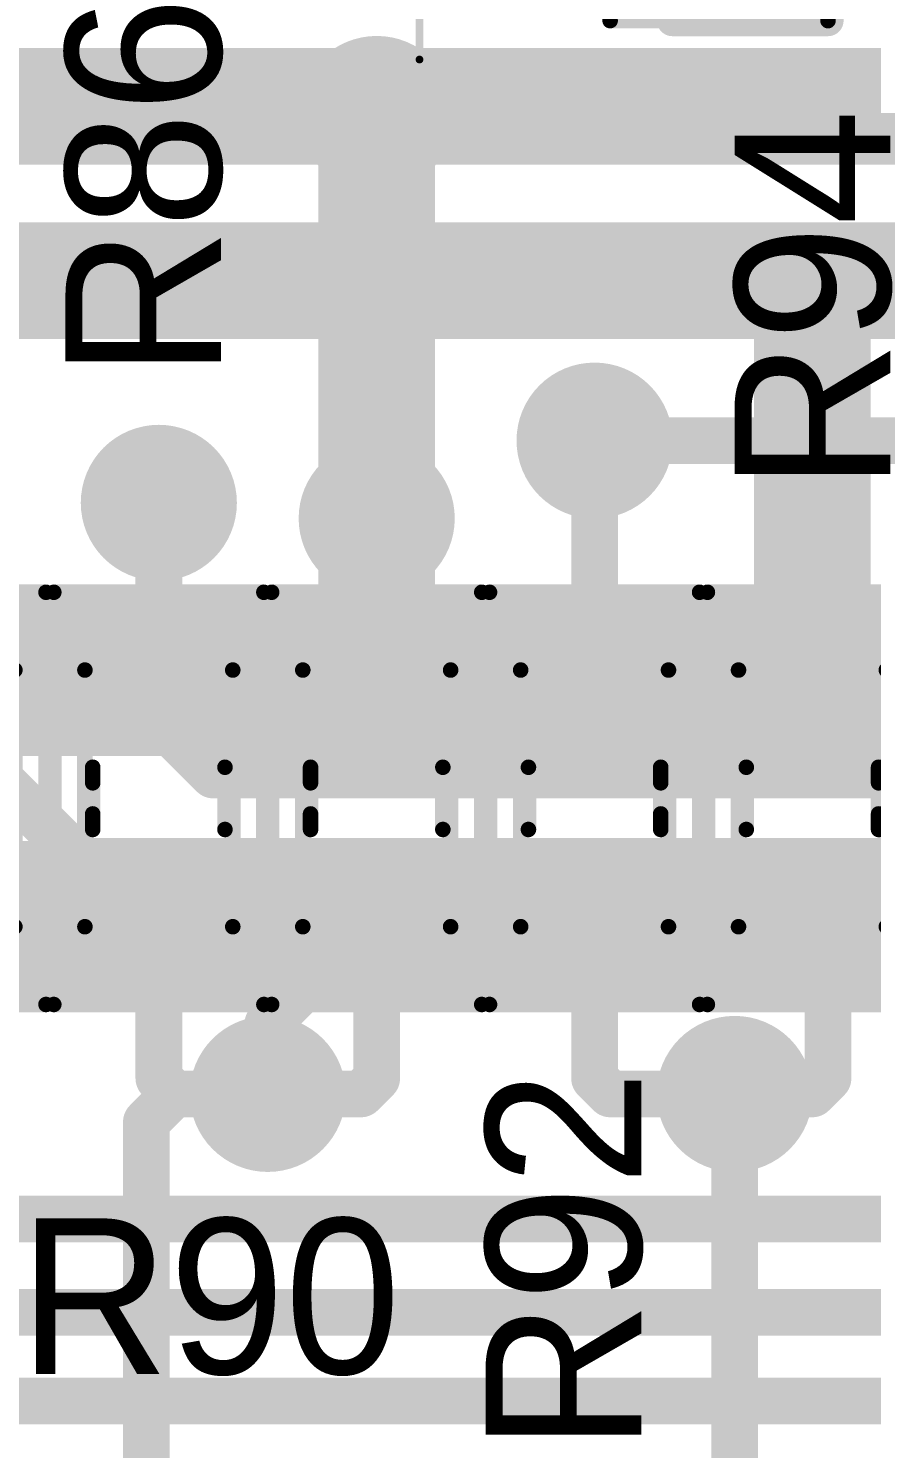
# Model space of a CAD drawing. Header units: millimetres. Extents: x 29 to 180, y 30 to 200.
# Drawn here: x 115.46 to 120.88, y 41.92 to 51.05 of the extents above; entities that cross this region are included whole.
import ezdxf

# ---------------------------------------------------------------- set-up
doc = ezdxf.new("R2010")
doc.units = ezdxf.units.MM
for name, color, linetype in [('BottomLayer', 5, 'Continuous'), ('BottomSolder', 6, 'Continuous'), ('Mechanical13', 56, 'Continuous'), ('Mechanical15', 56, 'Continuous'), ('MultiLayer', 9, 'Continuous'), ('TopLayer', 1, 'Continuous'), ('TopOverlay', 2, 'Continuous'), ('TopPaste', 8, 'Continuous'), ('TopSolder', 216, 'Continuous'), ('ViaHoleLayer', 16, 'Continuous')]:
    doc.layers.add(name, color=color, linetype=linetype)

# ---------------------------------------------------------------- blocks, each defined once
blk = doc.blocks.new('SOT23_3_153')
at = {"layer": 'Mechanical13', "const_width": 0.0999998}
for points in [[(-0.7000011399999999, 1.49999954), (0.6999985999999999, 1.49999954)], [(-0.7000011399999999, -1.49999954), (-0.7000011399999999, 1.49999954)], [(0.6999985999999999, -1.49999954), (0.6999985999999999, 1.49999954)], [(-0.7000011399999999, -1.49999954), (0.6999985999999999, -1.49999954)]]:
    blk.add_lwpolyline(points, dxfattribs=at)
at = {"layer": 'Mechanical13', "const_width": 0.0499999}
for points in [[(-0.72499982, 1.49999954, 1), (-0.67500246, 1.49999954, 1)], [(-0.72499982, 1.49999954, 1), (-0.67500246, 1.49999954, 1)], [(0.67499992, 1.49999954, 1), (0.72499728, 1.49999954, 1)], [(0.67499992, 1.49999954, 1), (0.72499728, 1.49999954, 1)], [(-0.72499982, -1.49999954, 1), (-0.67500246, -1.49999954, 1)], [(-0.72499982, -1.49999954, 1), (-0.67500246, -1.49999954, 1)], [(0.67499992, -1.49999954, 1), (0.72499728, -1.49999954, 1)], [(0.67499992, -1.49999954, 1), (0.72499728, -1.49999954, 1)]]:
    blk.add_lwpolyline(points, format="xyb", close=True, dxfattribs=at)
at = {"layer": 'Mechanical15'}
for points, const_width in [([(-1.92499996, 1.75000158), (1.92499996, 1.75000158)], 0.0499999), ([(-1.92499996, -1.74999904), (-1.92499996, 1.75000158)], 0.0499999), ([(1.92499996, -1.74999904), (1.92499996, 1.75000158)], 0.0499999), ([(0, -0.499999), (0, 0.50000154)], 0.0999998), ([(-0.499999, 0), (0.499999, 0)], 0.0999998), ([(-1.92499996, -1.74999904), (1.92499996, -1.74999904)], 0.0499999)]:
    blk.add_lwpolyline(points, dxfattribs=dict(at, const_width=const_width))
for points, const_width in [([(-1.9374993, 1.75000158, 1), (-1.91250062, 1.75000158, 1)], 0.02499868), ([(-1.9374993, 1.75000158, 1), (-1.91250062, 1.75000158, 1)], 0.02499868), ([(1.91250062, 1.75000158, 1), (1.9374993, 1.75000158, 1)], 0.02499868), ([(1.91250062, 1.75000158, 1), (1.9374993, 1.75000158, 1)], 0.02499868), ([(-0.02499868, 0.50000154, 1), (0.02499868, 0.50000154, 1)], 0.0499999), ([(-0.52499768, 0, 1), (-0.47500032, 0, 1)], 0.0499999), ([(0.47500032, 0, 1), (0.52499768, 0, 1)], 0.0499999), ([(-0.02499868, -0.499999, 1), (0.02499868, -0.499999, 1)], 0.0499999), ([(-1.9374993, -1.74999904, 1), (-1.91250062, -1.74999904, 1)], 0.02499868), ([(-1.9374993, -1.74999904, 1), (-1.91250062, -1.74999904, 1)], 0.02499868), ([(1.91250062, -1.74999904, 1), (1.9374993, -1.74999904, 1)], 0.02499868), ([(1.91250062, -1.74999904, 1), (1.9374993, -1.74999904, 1)], 0.02499868)]:
    blk.add_lwpolyline(points, format="xyb", close=True, dxfattribs=dict(at, const_width=const_width))
at = {"layer": 'TopLayer'}
for points in [[(-0.7000011399999999, 0.6500012399999999), (-0.7000011399999999, 1.25000004), (-1.69999914, 0.6500012399999999), (-1.69999914, 1.25000004)], [(1.69999914, -0.2999994), (1.69999914, 0.2999994), (0.7000011399999999, -0.2999994), (0.7000011399999999, 0.2999994)], [(-0.7000011399999999, -1.2499975), (-0.7000011399999999, -0.6499986999999999), (-1.69999914, -1.2499975), (-1.69999914, -0.6499986999999999)]]:
    blk.add_solid(points, dxfattribs=at)
at = {"layer": 'TopOverlay'}
for points, const_width in [([(-1.07499912, 1.80000148, 1), (-1.32500116, 1.80000148, 1)], 0.2499995), ([(-1.3875004, 1.80000148, 1), (-1.26250192, 1.80000148, 1)], 0.12499848), ([(-1.13749836, 1.80000148, 1), (-1.01249988, 1.80000148, 1)], 0.12499848), ([(-0.3499993, 1.49999954, 1), (-0.2499995, 1.49999954, 1)], 0.0999998), ([(0.6499986999999999, 1.49999954, 1), (0.7499985, 1.49999954, 1)], 0.0999998), ([(0.6499986999999999, 1.49999954, 1), (0.7499985, 1.49999954, 1)], 0.0999998), ([(0.6499986999999999, 0.7000011399999999, 1), (0.7499985, 0.7000011399999999, 1)], 0.0999998), ([(0.6499986999999999, -0.6999985999999999, 1), (0.7499985, -0.6999985999999999, 1)], 0.0999998), ([(-0.3499993, -1.49999954, 1), (-0.2499995, -1.49999954, 1)], 0.0999998), ([(0.6499986999999999, -1.49999954, 1), (0.7499985, -1.49999954, 1)], 0.0999998), ([(0.6499986999999999, -1.49999954, 1), (0.7499985, -1.49999954, 1)], 0.0999998)]:
    blk.add_lwpolyline(points, format="xyb", close=True, dxfattribs=dict(at, const_width=const_width))
at = {"layer": 'TopOverlay', "const_width": 0.1999996}
for points in [[(-0.2999994, 1.49999954), (0.6999985999999999, 1.49999954)], [(0.6999985999999999, 0.7000011399999999), (0.6999985999999999, 1.49999954)], [(0.6999985999999999, -1.49999954), (0.6999985999999999, -0.6999985999999999)], [(-0.2999994, -1.49999954), (0.6999985999999999, -1.49999954)]]:
    blk.add_lwpolyline(points, dxfattribs=at)
at = {"layer": 'TopPaste'}
for points in [[(-0.7000011399999999, 0.6500012399999999), (-0.7000011399999999, 1.25000004), (-1.69999914, 0.6500012399999999), (-1.69999914, 1.25000004)], [(1.69999914, -0.2999994), (1.69999914, 0.2999994), (0.7000011399999999, -0.2999994), (0.7000011399999999, 0.2999994)], [(-0.7000011399999999, -1.2499975), (-0.7000011399999999, -0.6499986999999999), (-1.69999914, -1.2499975), (-1.69999914, -0.6499986999999999)]]:
    blk.add_solid(points, dxfattribs=at)
at = {"layer": 'TopSolder'}
for points in [[(-0.59840114, 0.54840124), (-0.59840114, 1.35160004), (-1.80159914, 0.54840124), (-1.80159914, 1.35160004)], [(1.80159914, -0.4015994), (1.80159914, 0.4015994), (0.59840114, -0.4015994), (0.59840114, 0.4015994)], [(-0.59840114, -1.3515975), (-0.59840114, -0.5483987), (-1.80159914, -1.3515975), (-1.80159914, -0.5483987)]]:
    blk.add_solid(points, dxfattribs=at)
blk = doc.blocks.new('SMD_R_0603_612')
at = {"layer": 'Mechanical13', "const_width": 0.0999998}
for points in [[(-0.8249996199999999, 0.47500032), (-0.8249996199999999, -0.47500032)], [(-0.8249996199999999, 0.47500032), (0.8249996199999999, 0.47500032)], [(0.8249996199999999, 0.47500032), (0.8249996199999999, -0.47500032)], [(-0.8249996199999999, -0.47500032), (0.8249996199999999, -0.47500032)]]:
    blk.add_lwpolyline(points, dxfattribs=at)
at = {"layer": 'Mechanical13', "const_width": 0.0499999}
for points in [[(-0.8499983, 0.47500032, 1), (-0.80000094, 0.47500032, 1)], [(-0.8499983, 0.47500032, 1), (-0.80000094, 0.47500032, 1)], [(0.80000094, 0.47500032, 1), (0.8499983, 0.47500032, 1)], [(0.80000094, 0.47500032, 1), (0.8499983, 0.47500032, 1)], [(-0.8499983, -0.47500032, 1), (-0.80000094, -0.47500032, 1)], [(-0.8499983, -0.47500032, 1), (-0.80000094, -0.47500032, 1)], [(0.80000094, -0.47500032, 1), (0.8499983, -0.47500032, 1)], [(0.80000094, -0.47500032, 1), (0.8499983, -0.47500032, 1)]]:
    blk.add_lwpolyline(points, format="xyb", close=True, dxfattribs=at)
at = {"layer": 'Mechanical15', "const_width": 0.0499999}
for points in [[(-1.32500116, 0.67499992), (-1.32500116, -0.67499992)], [(-1.32500116, 0.67499992), (1.32500116, 0.67499992)], [(1.32500116, 0.67499992), (1.32500116, -0.67499992)], [(-1.32500116, -0.67499992), (1.32500116, -0.67499992)]]:
    blk.add_lwpolyline(points, dxfattribs=at)
at = {"layer": 'Mechanical15', "const_width": 0.02499868}
for points in [[(-1.3375005, 0.67499992, 1), (-1.31250182, 0.67499992, 1)], [(-1.3375005, 0.67499992, 1), (-1.31250182, 0.67499992, 1)], [(1.31250182, 0.67499992, 1), (1.3375005, 0.67499992, 1)], [(1.31250182, 0.67499992, 1), (1.3375005, 0.67499992, 1)], [(-1.3375005, -0.67499992, 1), (-1.31250182, -0.67499992, 1)], [(-1.3375005, -0.67499992, 1), (-1.31250182, -0.67499992, 1)], [(1.31250182, -0.67499992, 1), (1.3375005, -0.67499992, 1)], [(1.31250182, -0.67499992, 1), (1.3375005, -0.67499992, 1)]]:
    blk.add_lwpolyline(points, format="xyb", close=True, dxfattribs=at)
at = {"layer": 'TopLayer'}
for points in [[(-0.37500052, -0.52500022), (-0.37500052, 0.52500022), (-1.17499892, -0.52500022), (-1.17499892, 0.52500022)], [(1.17499892, -0.52500022), (1.17499892, 0.52500022), (0.37500052, -0.52500022), (0.37500052, 0.52500022)]]:
    blk.add_solid(points, dxfattribs=at)
at = {"layer": 'TopOverlay', "const_width": 0.0999998}
for points in [[(-1.32500116, 0.67499992), (1.32500116, 0.67499992)], [(-1.32500116, 0.67499992), (-1.32500116, -0.67499992)], [(1.32500116, 0.67499992), (1.32500116, -0.67499992)], [(-0.1999996, 0.42500042), (-0.0999998, 0.42500042)], [(-0.0999998, 0.42500042), (0.0999998, 0.42500042)], [(0.0999998, 0.42500042), (0.1999996, 0.42500042)], [(-0.1999996, -0.42500042), (0.1999996, -0.42500042)], [(-1.32500116, -0.67499992), (1.32500116, -0.67499992)]]:
    blk.add_lwpolyline(points, dxfattribs=at)
at = {"layer": 'TopOverlay', "const_width": 0.0499999}
for points in [[(-1.34999984, 0.67499992, 1), (-1.30000248, 0.67499992, 1)], [(-1.34999984, 0.67499992, 1), (-1.30000248, 0.67499992, 1)], [(1.30000248, 0.67499992, 1), (1.34999984, 0.67499992, 1)], [(1.30000248, 0.67499992, 1), (1.34999984, 0.67499992, 1)], [(-0.22499828, 0.42500042, 1), (-0.17500092, 0.42500042, 1)], [(-0.12499848, 0.42500042, 1), (-0.07500111999999999, 0.42500042, 1)], [(-0.12499848, 0.42500042, 1), (-0.07500111999999999, 0.42500042, 1)], [(0.07500111999999999, 0.42500042, 1), (0.12499848, 0.42500042, 1)], [(0.07500111999999999, 0.42500042, 1), (0.12499848, 0.42500042, 1)], [(0.17500092, 0.42500042, 1), (0.22499828, 0.42500042, 1)], [(-0.22499828, -0.42500042, 1), (-0.17500092, -0.42500042, 1)], [(0.17500092, -0.42500042, 1), (0.22499828, -0.42500042, 1)], [(-1.34999984, -0.67499992, 1), (-1.30000248, -0.67499992, 1)], [(-1.34999984, -0.67499992, 1), (-1.30000248, -0.67499992, 1)], [(1.30000248, -0.67499992, 1), (1.34999984, -0.67499992, 1)], [(1.30000248, -0.67499992, 1), (1.34999984, -0.67499992, 1)]]:
    blk.add_lwpolyline(points, format="xyb", close=True, dxfattribs=at)
at = {"layer": 'TopPaste'}
for points in [[(-0.37500052, -0.52500022), (-0.37500052, 0.52500022), (-1.17499892, -0.52500022), (-1.17499892, 0.52500022)], [(1.17499892, -0.52500022), (1.17499892, 0.52500022), (0.37500052, -0.52500022), (0.37500052, 0.52500022)]]:
    blk.add_solid(points, dxfattribs=at)
at = {"layer": 'TopSolder'}
for points in [[(-0.27340052, -0.6266002199999999), (-0.27340052, 0.6266002199999999), (-1.27659892, -0.6266002199999999), (-1.27659892, 0.6266002199999999)], [(1.27659892, -0.6266002199999999), (1.27659892, 0.6266002199999999), (0.27340052, -0.6266002199999999), (0.27340052, 0.6266002199999999)]]:
    blk.add_solid(points, dxfattribs=at)
blk = doc.blocks.new('SMD_R_0603_613')
at = {"layer": 'Mechanical13', "const_width": 0.0999998}
for points in [[(-0.8249996199999999, -0.47500032), (-0.8249996199999999, 0.47500032)], [(0.8249996199999999, 0.47500032), (-0.8249996199999999, 0.47500032)], [(0.8249996199999999, -0.47500032), (0.8249996199999999, 0.47500032)], [(0.8249996199999999, -0.47500032), (-0.8249996199999999, -0.47500032)]]:
    blk.add_lwpolyline(points, dxfattribs=at)
at = {"layer": 'Mechanical13', "const_width": 0.0499999}
for points in [[(-0.8499983, 0.47500032, 1), (-0.80000094, 0.47500032, 1)], [(-0.8499983, 0.47500032, 1), (-0.80000094, 0.47500032, 1)], [(0.80000094, 0.47500032, 1), (0.8499983, 0.47500032, 1)], [(0.80000094, 0.47500032, 1), (0.8499983, 0.47500032, 1)], [(-0.8499983, -0.47500032, 1), (-0.80000094, -0.47500032, 1)], [(-0.8499983, -0.47500032, 1), (-0.80000094, -0.47500032, 1)], [(0.80000094, -0.47500032, 1), (0.8499983, -0.47500032, 1)], [(0.80000094, -0.47500032, 1), (0.8499983, -0.47500032, 1)]]:
    blk.add_lwpolyline(points, format="xyb", close=True, dxfattribs=at)
at = {"layer": 'Mechanical15', "const_width": 0.0499999}
for points in [[(-1.32500116, -0.67499992), (-1.32500116, 0.67499992)], [(1.32500116, 0.67499992), (-1.32500116, 0.67499992)], [(1.32500116, -0.67499992), (1.32500116, 0.67499992)], [(1.32500116, -0.67499992), (-1.32500116, -0.67499992)]]:
    blk.add_lwpolyline(points, dxfattribs=at)
at = {"layer": 'Mechanical15', "const_width": 0.02499868}
for points in [[(-1.3375005, 0.67499992, 1), (-1.31250182, 0.67499992, 1)], [(-1.3375005, 0.67499992, 1), (-1.31250182, 0.67499992, 1)], [(1.31250182, 0.67499992, 1), (1.3375005, 0.67499992, 1)], [(1.31250182, 0.67499992, 1), (1.3375005, 0.67499992, 1)], [(-1.3375005, -0.67499992, 1), (-1.31250182, -0.67499992, 1)], [(-1.3375005, -0.67499992, 1), (-1.31250182, -0.67499992, 1)], [(1.31250182, -0.67499992, 1), (1.3375005, -0.67499992, 1)], [(1.31250182, -0.67499992, 1), (1.3375005, -0.67499992, 1)]]:
    blk.add_lwpolyline(points, format="xyb", close=True, dxfattribs=at)
at = {"layer": 'TopLayer'}
for points in [[(-0.37500052, -0.52500022), (-0.37500052, 0.52500022), (-1.17499892, -0.52500022), (-1.17499892, 0.52500022)], [(1.17499892, -0.52500022), (1.17499892, 0.52500022), (0.37500052, -0.52500022), (0.37500052, 0.52500022)]]:
    blk.add_solid(points, dxfattribs=at)
at = {"layer": 'TopOverlay', "const_width": 0.0999998}
for points in [[(1.32500116, 0.67499992), (-1.32500116, 0.67499992)], [(-1.32500116, -0.67499992), (-1.32500116, 0.67499992)], [(1.32500116, -0.67499992), (1.32500116, 0.67499992)], [(-0.0999998, 0.42500042), (-0.1999996, 0.42500042)], [(0.0999998, 0.42500042), (-0.0999998, 0.42500042)], [(0.1999996, 0.42500042), (0.0999998, 0.42500042)], [(0.1999996, -0.42500042), (-0.1999996, -0.42500042)], [(1.32500116, -0.67499992), (-1.32500116, -0.67499992)]]:
    blk.add_lwpolyline(points, dxfattribs=at)
at = {"layer": 'TopOverlay', "const_width": 0.0499999}
for points in [[(-1.34999984, 0.67499992, 1), (-1.30000248, 0.67499992, 1)], [(-1.34999984, 0.67499992, 1), (-1.30000248, 0.67499992, 1)], [(1.30000248, 0.67499992, 1), (1.34999984, 0.67499992, 1)], [(1.30000248, 0.67499992, 1), (1.34999984, 0.67499992, 1)], [(-0.22499828, 0.42500042, 1), (-0.17500092, 0.42500042, 1)], [(-0.12499848, 0.42500042, 1), (-0.07500111999999999, 0.42500042, 1)], [(-0.12499848, 0.42500042, 1), (-0.07500111999999999, 0.42500042, 1)], [(0.07500111999999999, 0.42500042, 1), (0.12499848, 0.42500042, 1)], [(0.07500111999999999, 0.42500042, 1), (0.12499848, 0.42500042, 1)], [(0.17500092, 0.42500042, 1), (0.22499828, 0.42500042, 1)], [(-0.22499828, -0.42500042, 1), (-0.17500092, -0.42500042, 1)], [(0.17500092, -0.42500042, 1), (0.22499828, -0.42500042, 1)], [(-1.34999984, -0.67499992, 1), (-1.30000248, -0.67499992, 1)], [(-1.34999984, -0.67499992, 1), (-1.30000248, -0.67499992, 1)], [(1.30000248, -0.67499992, 1), (1.34999984, -0.67499992, 1)], [(1.30000248, -0.67499992, 1), (1.34999984, -0.67499992, 1)]]:
    blk.add_lwpolyline(points, format="xyb", close=True, dxfattribs=at)
at = {"layer": 'TopPaste'}
for points in [[(-0.37500052, -0.52500022), (-0.37500052, 0.52500022), (-1.17499892, -0.52500022), (-1.17499892, 0.52500022)], [(1.17499892, -0.52500022), (1.17499892, 0.52500022), (0.37500052, -0.52500022), (0.37500052, 0.52500022)]]:
    blk.add_solid(points, dxfattribs=at)
at = {"layer": 'TopSolder'}
for points in [[(-0.27340052, -0.6266002199999999), (-0.27340052, 0.6266002199999999), (-1.27659892, -0.6266002199999999), (-1.27659892, 0.6266002199999999)], [(1.27659892, -0.6266002199999999), (1.27659892, 0.6266002199999999), (0.27340052, -0.6266002199999999), (0.27340052, 0.6266002199999999)]]:
    blk.add_solid(points, dxfattribs=at)
blk = doc.blocks.new('SMD_R_0603_614')
at = {"layer": 'Mechanical13', "const_width": 0.0999998}
for points in [[(-0.8249996199999999, 0.47500032), (-0.8249996199999999, -0.47500032)], [(-0.8249996199999999, 0.47500032), (0.8249996199999999, 0.47500032)], [(0.8249996199999999, 0.47500032), (0.8249996199999999, -0.47500032)], [(-0.8249996199999999, -0.47500032), (0.8249996199999999, -0.47500032)]]:
    blk.add_lwpolyline(points, dxfattribs=at)
at = {"layer": 'Mechanical13', "const_width": 0.0499999}
for points in [[(-0.8499983, 0.47500032, 1), (-0.80000094, 0.47500032, 1)], [(-0.8499983, 0.47500032, 1), (-0.80000094, 0.47500032, 1)], [(0.80000094, 0.47500032, 1), (0.8499983, 0.47500032, 1)], [(0.80000094, 0.47500032, 1), (0.8499983, 0.47500032, 1)], [(-0.8499983, -0.47500032, 1), (-0.80000094, -0.47500032, 1)], [(-0.8499983, -0.47500032, 1), (-0.80000094, -0.47500032, 1)], [(0.80000094, -0.47500032, 1), (0.8499983, -0.47500032, 1)], [(0.80000094, -0.47500032, 1), (0.8499983, -0.47500032, 1)]]:
    blk.add_lwpolyline(points, format="xyb", close=True, dxfattribs=at)
at = {"layer": 'Mechanical15', "const_width": 0.0499999}
for points in [[(-1.32500116, 0.67499992), (-1.32500116, -0.67499992)], [(-1.32500116, 0.67499992), (1.32500116, 0.67499992)], [(1.32500116, 0.67499992), (1.32500116, -0.67499992)], [(-1.32500116, -0.67499992), (1.32500116, -0.67499992)]]:
    blk.add_lwpolyline(points, dxfattribs=at)
at = {"layer": 'Mechanical15', "const_width": 0.02499868}
for points in [[(-1.3375005, 0.67499992, 1), (-1.31250182, 0.67499992, 1)], [(-1.3375005, 0.67499992, 1), (-1.31250182, 0.67499992, 1)], [(1.31250182, 0.67499992, 1), (1.3375005, 0.67499992, 1)], [(1.31250182, 0.67499992, 1), (1.3375005, 0.67499992, 1)], [(-1.3375005, -0.67499992, 1), (-1.31250182, -0.67499992, 1)], [(-1.3375005, -0.67499992, 1), (-1.31250182, -0.67499992, 1)], [(1.31250182, -0.67499992, 1), (1.3375005, -0.67499992, 1)], [(1.31250182, -0.67499992, 1), (1.3375005, -0.67499992, 1)]]:
    blk.add_lwpolyline(points, format="xyb", close=True, dxfattribs=at)
at = {"layer": 'TopLayer'}
for points in [[(-0.37500052, -0.52500022), (-0.37500052, 0.52500022), (-1.17499892, -0.52500022), (-1.17499892, 0.52500022)], [(1.17499892, -0.52500022), (1.17499892, 0.52500022), (0.37500052, -0.52500022), (0.37500052, 0.52500022)]]:
    blk.add_solid(points, dxfattribs=at)
at = {"layer": 'TopOverlay', "const_width": 0.0999998}
for points in [[(-1.32500116, 0.67499992), (1.32500116, 0.67499992)], [(-1.32500116, 0.67499992), (-1.32500116, -0.67499992)], [(1.32500116, 0.67499992), (1.32500116, -0.67499992)], [(-0.1999996, 0.42500042), (-0.0999998, 0.42500042)], [(-0.0999998, 0.42500042), (0.0999998, 0.42500042)], [(0.0999998, 0.42500042), (0.1999996, 0.42500042)], [(-0.1999996, -0.42500042), (0.1999996, -0.42500042)], [(-1.32500116, -0.67499992), (1.32500116, -0.67499992)]]:
    blk.add_lwpolyline(points, dxfattribs=at)
at = {"layer": 'TopOverlay', "const_width": 0.0499999}
for points in [[(-1.34999984, 0.67499992, 1), (-1.30000248, 0.67499992, 1)], [(-1.34999984, 0.67499992, 1), (-1.30000248, 0.67499992, 1)], [(1.30000248, 0.67499992, 1), (1.34999984, 0.67499992, 1)], [(1.30000248, 0.67499992, 1), (1.34999984, 0.67499992, 1)], [(-0.22499828, 0.42500042, 1), (-0.17500092, 0.42500042, 1)], [(-0.12499848, 0.42500042, 1), (-0.07500111999999999, 0.42500042, 1)], [(-0.12499848, 0.42500042, 1), (-0.07500111999999999, 0.42500042, 1)], [(0.07500111999999999, 0.42500042, 1), (0.12499848, 0.42500042, 1)], [(0.07500111999999999, 0.42500042, 1), (0.12499848, 0.42500042, 1)], [(0.17500092, 0.42500042, 1), (0.22499828, 0.42500042, 1)], [(-0.22499828, -0.42500042, 1), (-0.17500092, -0.42500042, 1)], [(0.17500092, -0.42500042, 1), (0.22499828, -0.42500042, 1)], [(-1.34999984, -0.67499992, 1), (-1.30000248, -0.67499992, 1)], [(-1.34999984, -0.67499992, 1), (-1.30000248, -0.67499992, 1)], [(1.30000248, -0.67499992, 1), (1.34999984, -0.67499992, 1)], [(1.30000248, -0.67499992, 1), (1.34999984, -0.67499992, 1)]]:
    blk.add_lwpolyline(points, format="xyb", close=True, dxfattribs=at)
at = {"layer": 'TopPaste'}
for points in [[(-0.37500052, -0.52500022), (-0.37500052, 0.52500022), (-1.17499892, -0.52500022), (-1.17499892, 0.52500022)], [(1.17499892, -0.52500022), (1.17499892, 0.52500022), (0.37500052, -0.52500022), (0.37500052, 0.52500022)]]:
    blk.add_solid(points, dxfattribs=at)
at = {"layer": 'TopSolder'}
for points in [[(-0.27340052, -0.6266002199999999), (-0.27340052, 0.6266002199999999), (-1.27659892, -0.6266002199999999), (-1.27659892, 0.6266002199999999)], [(1.27659892, -0.6266002199999999), (1.27659892, 0.6266002199999999), (0.27340052, -0.6266002199999999), (0.27340052, 0.6266002199999999)]]:
    blk.add_solid(points, dxfattribs=at)
blk = doc.blocks.new('SMD_R_0603_615')
at = {"layer": 'Mechanical13', "const_width": 0.0999998}
for points in [[(-0.8249996199999999, -0.47500032), (-0.8249996199999999, 0.47500032)], [(0.8249996199999999, 0.47500032), (-0.8249996199999999, 0.47500032)], [(0.8249996199999999, -0.47500032), (0.8249996199999999, 0.47500032)], [(0.8249996199999999, -0.47500032), (-0.8249996199999999, -0.47500032)]]:
    blk.add_lwpolyline(points, dxfattribs=at)
at = {"layer": 'Mechanical13', "const_width": 0.0499999}
for points in [[(-0.8499983, 0.47500032, 1), (-0.80000094, 0.47500032, 1)], [(-0.8499983, 0.47500032, 1), (-0.80000094, 0.47500032, 1)], [(0.80000094, 0.47500032, 1), (0.8499983, 0.47500032, 1)], [(0.80000094, 0.47500032, 1), (0.8499983, 0.47500032, 1)], [(-0.8499983, -0.47500032, 1), (-0.80000094, -0.47500032, 1)], [(-0.8499983, -0.47500032, 1), (-0.80000094, -0.47500032, 1)], [(0.80000094, -0.47500032, 1), (0.8499983, -0.47500032, 1)], [(0.80000094, -0.47500032, 1), (0.8499983, -0.47500032, 1)]]:
    blk.add_lwpolyline(points, format="xyb", close=True, dxfattribs=at)
at = {"layer": 'Mechanical15', "const_width": 0.0499999}
for points in [[(-1.32500116, -0.67499992), (-1.32500116, 0.67499992)], [(1.32500116, 0.67499992), (-1.32500116, 0.67499992)], [(1.32500116, -0.67499992), (1.32500116, 0.67499992)], [(1.32500116, -0.67499992), (-1.32500116, -0.67499992)]]:
    blk.add_lwpolyline(points, dxfattribs=at)
at = {"layer": 'Mechanical15', "const_width": 0.02499868}
for points in [[(-1.3375005, 0.67499992, 1), (-1.31250182, 0.67499992, 1)], [(-1.3375005, 0.67499992, 1), (-1.31250182, 0.67499992, 1)], [(1.31250182, 0.67499992, 1), (1.3375005, 0.67499992, 1)], [(1.31250182, 0.67499992, 1), (1.3375005, 0.67499992, 1)], [(-1.3375005, -0.67499992, 1), (-1.31250182, -0.67499992, 1)], [(-1.3375005, -0.67499992, 1), (-1.31250182, -0.67499992, 1)], [(1.31250182, -0.67499992, 1), (1.3375005, -0.67499992, 1)], [(1.31250182, -0.67499992, 1), (1.3375005, -0.67499992, 1)]]:
    blk.add_lwpolyline(points, format="xyb", close=True, dxfattribs=at)
at = {"layer": 'TopLayer'}
for points in [[(-0.37500052, -0.52500022), (-0.37500052, 0.52500022), (-1.17499892, -0.52500022), (-1.17499892, 0.52500022)], [(1.17499892, -0.52500022), (1.17499892, 0.52500022), (0.37500052, -0.52500022), (0.37500052, 0.52500022)]]:
    blk.add_solid(points, dxfattribs=at)
at = {"layer": 'TopOverlay', "const_width": 0.0999998}
for points in [[(1.32500116, 0.67499992), (-1.32500116, 0.67499992)], [(-1.32500116, -0.67499992), (-1.32500116, 0.67499992)], [(1.32500116, -0.67499992), (1.32500116, 0.67499992)], [(-0.0999998, 0.42500042), (-0.1999996, 0.42500042)], [(0.0999998, 0.42500042), (-0.0999998, 0.42500042)], [(0.1999996, 0.42500042), (0.0999998, 0.42500042)], [(0.1999996, -0.42500042), (-0.1999996, -0.42500042)], [(1.32500116, -0.67499992), (-1.32500116, -0.67499992)]]:
    blk.add_lwpolyline(points, dxfattribs=at)
at = {"layer": 'TopOverlay', "const_width": 0.0499999}
for points in [[(-1.34999984, 0.67499992, 1), (-1.30000248, 0.67499992, 1)], [(-1.34999984, 0.67499992, 1), (-1.30000248, 0.67499992, 1)], [(1.30000248, 0.67499992, 1), (1.34999984, 0.67499992, 1)], [(1.30000248, 0.67499992, 1), (1.34999984, 0.67499992, 1)], [(-0.22499828, 0.42500042, 1), (-0.17500092, 0.42500042, 1)], [(-0.12499848, 0.42500042, 1), (-0.07500111999999999, 0.42500042, 1)], [(-0.12499848, 0.42500042, 1), (-0.07500111999999999, 0.42500042, 1)], [(0.07500111999999999, 0.42500042, 1), (0.12499848, 0.42500042, 1)], [(0.07500111999999999, 0.42500042, 1), (0.12499848, 0.42500042, 1)], [(0.17500092, 0.42500042, 1), (0.22499828, 0.42500042, 1)], [(-0.22499828, -0.42500042, 1), (-0.17500092, -0.42500042, 1)], [(0.17500092, -0.42500042, 1), (0.22499828, -0.42500042, 1)], [(-1.34999984, -0.67499992, 1), (-1.30000248, -0.67499992, 1)], [(-1.34999984, -0.67499992, 1), (-1.30000248, -0.67499992, 1)], [(1.30000248, -0.67499992, 1), (1.34999984, -0.67499992, 1)], [(1.30000248, -0.67499992, 1), (1.34999984, -0.67499992, 1)]]:
    blk.add_lwpolyline(points, format="xyb", close=True, dxfattribs=at)
at = {"layer": 'TopPaste'}
for points in [[(-0.37500052, -0.52500022), (-0.37500052, 0.52500022), (-1.17499892, -0.52500022), (-1.17499892, 0.52500022)], [(1.17499892, -0.52500022), (1.17499892, 0.52500022), (0.37500052, -0.52500022), (0.37500052, 0.52500022)]]:
    blk.add_solid(points, dxfattribs=at)
at = {"layer": 'TopSolder'}
for points in [[(-0.27340052, -0.6266002199999999), (-0.27340052, 0.6266002199999999), (-1.27659892, -0.6266002199999999), (-1.27659892, 0.6266002199999999)], [(1.27659892, -0.6266002199999999), (1.27659892, 0.6266002199999999), (0.27340052, -0.6266002199999999), (0.27340052, 0.6266002199999999)]]:
    blk.add_solid(points, dxfattribs=at)
blk = doc.blocks.new('SMD_R_0603_617')
at = {"layer": 'Mechanical13', "const_width": 0.0999998}
for points in [[(-0.8249996199999999, -0.47500032), (-0.8249996199999999, 0.47500032)], [(0.8249996199999999, 0.47500032), (-0.8249996199999999, 0.47500032)], [(0.8249996199999999, -0.47500032), (0.8249996199999999, 0.47500032)], [(0.8249996199999999, -0.47500032), (-0.8249996199999999, -0.47500032)]]:
    blk.add_lwpolyline(points, dxfattribs=at)
at = {"layer": 'Mechanical13', "const_width": 0.0499999}
for points in [[(-0.8499983, 0.47500032, 1), (-0.80000094, 0.47500032, 1)], [(-0.8499983, 0.47500032, 1), (-0.80000094, 0.47500032, 1)], [(0.80000094, 0.47500032, 1), (0.8499983, 0.47500032, 1)], [(0.80000094, 0.47500032, 1), (0.8499983, 0.47500032, 1)], [(-0.8499983, -0.47500032, 1), (-0.80000094, -0.47500032, 1)], [(-0.8499983, -0.47500032, 1), (-0.80000094, -0.47500032, 1)], [(0.80000094, -0.47500032, 1), (0.8499983, -0.47500032, 1)], [(0.80000094, -0.47500032, 1), (0.8499983, -0.47500032, 1)]]:
    blk.add_lwpolyline(points, format="xyb", close=True, dxfattribs=at)
at = {"layer": 'Mechanical15', "const_width": 0.0499999}
for points in [[(-1.32500116, -0.67499992), (-1.32500116, 0.67499992)], [(1.32500116, 0.67499992), (-1.32500116, 0.67499992)], [(1.32500116, -0.67499992), (1.32500116, 0.67499992)], [(1.32500116, -0.67499992), (-1.32500116, -0.67499992)]]:
    blk.add_lwpolyline(points, dxfattribs=at)
at = {"layer": 'Mechanical15', "const_width": 0.02499868}
for points in [[(-1.3375005, 0.67499992, 1), (-1.31250182, 0.67499992, 1)], [(-1.3375005, 0.67499992, 1), (-1.31250182, 0.67499992, 1)], [(1.31250182, 0.67499992, 1), (1.3375005, 0.67499992, 1)], [(1.31250182, 0.67499992, 1), (1.3375005, 0.67499992, 1)], [(-1.3375005, -0.67499992, 1), (-1.31250182, -0.67499992, 1)], [(-1.3375005, -0.67499992, 1), (-1.31250182, -0.67499992, 1)], [(1.31250182, -0.67499992, 1), (1.3375005, -0.67499992, 1)], [(1.31250182, -0.67499992, 1), (1.3375005, -0.67499992, 1)]]:
    blk.add_lwpolyline(points, format="xyb", close=True, dxfattribs=at)
at = {"layer": 'TopLayer'}
for points in [[(-0.37500052, -0.52500022), (-0.37500052, 0.52500022), (-1.17499892, -0.52500022), (-1.17499892, 0.52500022)], [(1.17499892, -0.52500022), (1.17499892, 0.52500022), (0.37500052, -0.52500022), (0.37500052, 0.52500022)]]:
    blk.add_solid(points, dxfattribs=at)
at = {"layer": 'TopOverlay', "const_width": 0.0999998}
for points in [[(1.32500116, 0.67499992), (-1.32500116, 0.67499992)], [(-1.32500116, -0.67499992), (-1.32500116, 0.67499992)], [(1.32500116, -0.67499992), (1.32500116, 0.67499992)], [(-0.0999998, 0.42500042), (-0.1999996, 0.42500042)], [(0.0999998, 0.42500042), (-0.0999998, 0.42500042)], [(0.1999996, 0.42500042), (0.0999998, 0.42500042)], [(0.1999996, -0.42500042), (-0.1999996, -0.42500042)], [(1.32500116, -0.67499992), (-1.32500116, -0.67499992)]]:
    blk.add_lwpolyline(points, dxfattribs=at)
at = {"layer": 'TopOverlay', "const_width": 0.0499999}
for points in [[(-1.34999984, 0.67499992, 1), (-1.30000248, 0.67499992, 1)], [(-1.34999984, 0.67499992, 1), (-1.30000248, 0.67499992, 1)], [(1.30000248, 0.67499992, 1), (1.34999984, 0.67499992, 1)], [(1.30000248, 0.67499992, 1), (1.34999984, 0.67499992, 1)], [(-0.22499828, 0.42500042, 1), (-0.17500092, 0.42500042, 1)], [(-0.12499848, 0.42500042, 1), (-0.07500111999999999, 0.42500042, 1)], [(-0.12499848, 0.42500042, 1), (-0.07500111999999999, 0.42500042, 1)], [(0.07500111999999999, 0.42500042, 1), (0.12499848, 0.42500042, 1)], [(0.07500111999999999, 0.42500042, 1), (0.12499848, 0.42500042, 1)], [(0.17500092, 0.42500042, 1), (0.22499828, 0.42500042, 1)], [(-0.22499828, -0.42500042, 1), (-0.17500092, -0.42500042, 1)], [(0.17500092, -0.42500042, 1), (0.22499828, -0.42500042, 1)], [(-1.34999984, -0.67499992, 1), (-1.30000248, -0.67499992, 1)], [(-1.34999984, -0.67499992, 1), (-1.30000248, -0.67499992, 1)], [(1.30000248, -0.67499992, 1), (1.34999984, -0.67499992, 1)], [(1.30000248, -0.67499992, 1), (1.34999984, -0.67499992, 1)]]:
    blk.add_lwpolyline(points, format="xyb", close=True, dxfattribs=at)
at = {"layer": 'TopPaste'}
for points in [[(-0.37500052, -0.52500022), (-0.37500052, 0.52500022), (-1.17499892, -0.52500022), (-1.17499892, 0.52500022)], [(1.17499892, -0.52500022), (1.17499892, 0.52500022), (0.37500052, -0.52500022), (0.37500052, 0.52500022)]]:
    blk.add_solid(points, dxfattribs=at)
at = {"layer": 'TopSolder'}
for points in [[(-0.27340052, -0.6266002199999999), (-0.27340052, 0.6266002199999999), (-1.27659892, -0.6266002199999999), (-1.27659892, 0.6266002199999999)], [(1.27659892, -0.6266002199999999), (1.27659892, 0.6266002199999999), (0.27340052, -0.6266002199999999), (0.27340052, 0.6266002199999999)]]:
    blk.add_solid(points, dxfattribs=at)

msp = doc.modelspace()

# ---------------------------------------------------------------- linework, layer by layer
at = {"layer": 'BottomLayer'}
for points, const_width in [([(117.50000122, 50.50000314, 1), (117.90000042, 50.50000314, 1)], 0.3999992), ([(117.51250056, 50.50000314, 1), (117.88750108, 50.50000314, 1)], 0.37500052), ([(118.90000096, 48.39999972, 1), (119.30000016, 48.39999972, 1)], 0.3999992), ([(119.02500198, 48.39999972, 1), (119.17499914, 48.39999972, 1)], 0.1499997), ([(116.10000148, 48.00000052, 1), (116.50000068, 48.00000052, 1)], 0.3999992), ([(117.50000122, 47.90000326, 1), (117.90000042, 47.90000326, 1)], 0.3999992), ([(117.51250056, 47.90000326, 1), (117.88750108, 47.90000326, 1)], 0.37500052), ([(117.51250056, 47.90000326, 1), (117.88750108, 47.90000326, 1)], 0.37500052), ([(117.51250056, 47.85000082, 1), (117.88750108, 47.85000082, 1)], 0.37500052), ([(116.2250025, 48.00000052, 1), (116.37499966, 48.00000052, 1)], 0.1499997), ([(116.2250025, 46.60000077999999, 1), (116.37499966, 46.60000077999999, 1)], 0.1499997), ([(116.2250025, 46.60000077999999, 1), (116.37499966, 46.60000077999999, 1)], 0.1499997), ([(116.5750018, 46.25000147999999, 1), (116.72499896, 46.25000147999999, 1)], 0.1499997), ([(116.5750018, 46.25000147999999, 1), (116.72499896, 46.25000147999999, 1)], 0.1499997), ([(115.729004, 45.69599954, 1), (115.87900116, 45.69599954, 1)], 0.1499997), ([(115.729004, 45.69599954, 1), (115.87900116, 45.69599954, 1)], 0.1499997), ([(117.37898038, 45.10397888, 1), (117.52897754, 45.10397888, 1)], 0.1499997), ([(117.37898038, 45.10397888, 1), (117.52897754, 45.10397888, 1)], 0.1499997), ([(116.92500364, 44.65000214, 1), (117.0750008, 44.65000214, 1)], 0.1499997), ([(116.92500364, 44.65000214, 1), (117.0750008, 44.65000214, 1)], 0.1499997), ([(116.80000262, 44.20000304, 1), (117.20000182, 44.20000304, 1)], 0.3999992), ([(119.8000017, 44.20000304, 1), (120.2000009, 44.20000304, 1)], 0.3999992), ([(116.3250023, 44.20000304, 1), (116.47499946, 44.20000304, 1)], 0.1499997), ([(116.3250023, 44.20000304, 1), (116.47499946, 44.20000304, 1)], 0.1499997), ([(116.92500364, 44.20000304, 1), (117.0750008, 44.20000304, 1)], 0.1499997), ([(116.92500364, 44.20000304, 1), (117.0750008, 44.20000304, 1)], 0.1499997), ([(119.92500272, 44.20000304, 1), (120.07499988, 44.20000304, 1)], 0.1499997), ([(116.14500012, 44.02000086, 1), (116.29499728, 44.02000086, 1)], 0.1499997), ([(116.14500012, 44.02000086, 1), (116.29499728, 44.02000086, 1)], 0.1499997)]:
    msp.add_lwpolyline(points, format="xyb", close=True, dxfattribs=dict(at, const_width=const_width))
for points, const_width in [([(117.70000082, 47.90000326), (117.70000082, 50.50000314)], 0.75000104), ([(119.10000056, 48.39999972), (121.70000044, 48.39999972)], 0.2999994), ([(117.70000082, 47.85000082), (117.70000082, 47.90000326)], 0.75000104), ([(113.5000016, 48.00000052), (115.80400258, 45.69599954)], 0.2999994), ([(116.30000108, 46.60000077999999), (116.30000108, 48.00000052)], 0.2999994), ([(116.30000108, 46.60000077999999), (116.65000038, 46.25000147999999)], 0.2999994), ([(116.65000038, 46.25000147999999), (125.95777704, 46.25000147999999)], 0.2999994), ([(115.80400258, 45.69599954), (126.35947042, 45.69599954)], 0.2999994), ([(117.00000222, 44.65000214), (117.45397896, 45.10397888)], 0.2999994), ([(117.45397896, 45.10397888), (124.39602248, 45.10397888)], 0.2999994), ([(117.00000222, 44.20000304), (117.00000222, 44.65000214)], 0.2999994), ([(116.2199987, 44.02000086), (116.40000088, 44.20000304)], 0.2999994), ([(116.40000088, 44.20000304), (117.00000222, 44.20000304)], 0.2999994), ([(120.0000013, 36.60000046), (120.0000013, 44.20000304)], 0.2999994), ([(116.2199987, 38.1149987), (116.2199987, 44.02000086)], 0.2999994)]:
    msp.add_lwpolyline(points, dxfattribs=dict(at, const_width=const_width))
at = {"layer": 'BottomSolder', "const_width": 0.5015992}
for points in [[(117.44920122, 50.50000314, 1), (117.95080042, 50.50000314, 1)], [(118.84920096, 48.39999972, 1), (119.35080016, 48.39999972, 1)], [(116.04920148, 48.00000052, 1), (116.55080068, 48.00000052, 1)], [(117.44920122, 47.90000326, 1), (117.95080042, 47.90000326, 1)], [(116.74920262, 44.20000304, 1), (117.25080182, 44.20000304, 1)], [(119.7492017, 44.20000304, 1), (120.2508009, 44.20000304, 1)]]:
    msp.add_lwpolyline(points, format="xyb", close=True, dxfattribs=at)
at = {"layer": 'MultiLayer', "const_width": 0.3999992}
for points in [[(117.50000122, 50.50000314, 1), (117.90000042, 50.50000314, 1)], [(118.90000096, 48.39999972, 1), (119.30000016, 48.39999972, 1)], [(116.10000148, 48.00000052, 1), (116.50000068, 48.00000052, 1)], [(117.50000122, 47.90000326, 1), (117.90000042, 47.90000326, 1)], [(116.80000262, 44.20000304, 1), (117.20000182, 44.20000304, 1)], [(119.8000017, 44.20000304, 1), (120.2000009, 44.20000304, 1)]]:
    msp.add_lwpolyline(points, format="xyb", close=True, dxfattribs=at)
at = {"layer": 'TopLayer'}
for points, const_width in [([(109.50000198, 50.55000304), (121.20000144, 50.55000304)], 0.75000104), ([(121.20000144, 50.55000304), (132.62500018, 50.55000304)], 0.75000104), ([(114.90000134, 49.42900452), (120.5000003, 49.42900452)], 0.75000104), ([(120.5000003, 46.99999998), (120.5000003, 49.42900452)], 0.75000104), ([(120.5000003, 49.42900452), (123.19599948, 49.42900452)], 0.75000104), ([(119.10000056, 46.87500404), (119.10000056, 48.39999972)], 0.2999994), ([(117.70000082, 46.87500404), (117.70000082, 47.90000326)], 0.75000104), ([(116.30000108, 46.87500404), (116.30000108, 48.00000052)], 0.2999994), ([(116.30000108, 44.30000284), (116.30000108, 45.3250046)], 0.2999994), ([(117.70000082, 44.30000284), (117.70000082, 45.3250046)], 0.2999994), ([(119.10000056, 44.30000284), (119.10000056, 45.3250046)], 0.2999994), ([(120.5000003, 45.3250046), (120.6000001, 45.2250048)], 0.2999994), ([(120.6000001, 44.30000284), (120.6000001, 45.2250048)], 0.2999994), ([(116.30000108, 44.30000284), (116.40000088, 44.20000304)], 0.2999994), ([(117.60000102, 44.20000304), (117.70000082, 44.30000284)], 0.2999994), ([(119.10000056, 44.30000284), (119.20000036, 44.20000304)], 0.2999994), ([(120.5000003, 44.20000304), (120.6000001, 44.30000284)], 0.2999994), ([(116.40000088, 44.20000304), (117.00000222, 44.20000304)], 0.2999994), ([(117.00000222, 44.20000304), (117.60000102, 44.20000304)], 0.2999994), ([(119.20000036, 44.20000304), (120.0000013, 44.20000304)], 0.2999994), ([(120.0000013, 44.20000304), (120.5000003, 44.20000304)], 0.2999994), ([(108.5848984, 43.3960016), (139.99600144, 43.3960016)], 0.2999994), ([(110.96389796, 42.79600026), (142.09599978, 42.79600026)], 0.2999994), ([(111.10000132, 42.22500064), (145.2000017, 42.22500064)], 0.2999994)]:
    msp.add_lwpolyline(points, dxfattribs=dict(at, const_width=const_width))
for points, const_width in [([(117.50000122, 50.50000314, 1), (117.90000042, 50.50000314, 1)], 0.3999992), ([(121.01250118, 50.55000304, 1), (121.3875017, 50.55000304, 1)], 0.37500052), ([(121.01250118, 50.55000304, 1), (121.3875017, 50.55000304, 1)], 0.37500052), ([(120.31250004, 49.42900452, 1), (120.68750056, 49.42900452, 1)], 0.37500052), ([(120.31250004, 49.42900452, 1), (120.68750056, 49.42900452, 1)], 0.37500052), ([(120.31250004, 49.42900452, 1), (120.68750056, 49.42900452, 1)], 0.37500052), ([(118.90000096, 48.39999972, 1), (119.30000016, 48.39999972, 1)], 0.3999992), ([(119.02500198, 48.39999972, 1), (119.17499914, 48.39999972, 1)], 0.1499997), ([(116.10000148, 48.00000052, 1), (116.50000068, 48.00000052, 1)], 0.3999992), ([(117.50000122, 47.90000326, 1), (117.90000042, 47.90000326, 1)], 0.3999992), ([(117.51250056, 47.90000326, 1), (117.88750108, 47.90000326, 1)], 0.37500052), ([(116.2250025, 48.00000052, 1), (116.37499966, 48.00000052, 1)], 0.1499997), ([(120.31250004, 46.99999998, 1), (120.68750056, 46.99999998, 1)], 0.37500052), ([(117.51250056, 46.87500404, 1), (117.88750108, 46.87500404, 1)], 0.37500052), ([(116.2250025, 46.87500404, 1), (116.37499966, 46.87500404, 1)], 0.1499997), ([(119.02500198, 46.87500404, 1), (119.17499914, 46.87500404, 1)], 0.1499997), ([(116.2250025, 45.3250046, 1), (116.37499966, 45.3250046, 1)], 0.1499997), ([(117.62500224, 45.3250046, 1), (117.7749994, 45.3250046, 1)], 0.1499997), ([(119.02500198, 45.3250046, 1), (119.17499914, 45.3250046, 1)], 0.1499997), ([(120.42500172, 45.3250046, 1), (120.57499888, 45.3250046, 1)], 0.1499997), ([(120.52500152, 45.2250048, 1), (120.67499868, 45.2250048, 1)], 0.1499997), ([(120.52500152, 45.2250048, 1), (120.67499868, 45.2250048, 1)], 0.1499997), ([(116.80000262, 44.20000304, 1), (117.20000182, 44.20000304, 1)], 0.3999992), ([(119.8000017, 44.20000304, 1), (120.2000009, 44.20000304, 1)], 0.3999992), ([(116.2250025, 44.30000284, 1), (116.37499966, 44.30000284, 1)], 0.1499997), ([(116.2250025, 44.30000284, 1), (116.37499966, 44.30000284, 1)], 0.1499997), ([(117.62500224, 44.30000284, 1), (117.7749994, 44.30000284, 1)], 0.1499997), ([(117.62500224, 44.30000284, 1), (117.7749994, 44.30000284, 1)], 0.1499997), ([(119.02500198, 44.30000284, 1), (119.17499914, 44.30000284, 1)], 0.1499997), ([(119.02500198, 44.30000284, 1), (119.17499914, 44.30000284, 1)], 0.1499997), ([(120.52500152, 44.30000284, 1), (120.67499868, 44.30000284, 1)], 0.1499997), ([(120.52500152, 44.30000284, 1), (120.67499868, 44.30000284, 1)], 0.1499997), ([(116.3250023, 44.20000304, 1), (116.47499946, 44.20000304, 1)], 0.1499997), ([(116.3250023, 44.20000304, 1), (116.47499946, 44.20000304, 1)], 0.1499997), ([(116.92500364, 44.20000304, 1), (117.0750008, 44.20000304, 1)], 0.1499997), ([(116.92500364, 44.20000304, 1), (117.0750008, 44.20000304, 1)], 0.1499997), ([(117.52500244, 44.20000304, 1), (117.6749996, 44.20000304, 1)], 0.1499997), ([(117.52500244, 44.20000304, 1), (117.6749996, 44.20000304, 1)], 0.1499997), ([(119.12500178, 44.20000304, 1), (119.27499894, 44.20000304, 1)], 0.1499997), ([(119.12500178, 44.20000304, 1), (119.27499894, 44.20000304, 1)], 0.1499997), ([(119.92500272, 44.20000304, 1), (120.07499988, 44.20000304, 1)], 0.1499997), ([(119.92500272, 44.20000304, 1), (120.07499988, 44.20000304, 1)], 0.1499997), ([(120.42500172, 44.20000304, 1), (120.57499888, 44.20000304, 1)], 0.1499997), ([(120.42500172, 44.20000304, 1), (120.57499888, 44.20000304, 1)], 0.1499997)]:
    msp.add_lwpolyline(points, format="xyb", close=True, dxfattribs=dict(at, const_width=const_width))
at = {"layer": 'TopSolder', "const_width": 0.5015992}
for points in [[(117.44920122, 50.50000314, 1), (117.95080042, 50.50000314, 1)], [(118.84920096, 48.39999972, 1), (119.35080016, 48.39999972, 1)], [(116.04920148, 48.00000052, 1), (116.55080068, 48.00000052, 1)], [(117.44920122, 47.90000326, 1), (117.95080042, 47.90000326, 1)], [(116.74920262, 44.20000304, 1), (117.25080182, 44.20000304, 1)], [(119.7492017, 44.20000304, 1), (120.2508009, 44.20000304, 1)]]:
    msp.add_lwpolyline(points, format="xyb", close=True, dxfattribs=at)
at = {"layer": 'ViaHoleLayer', "const_width": 0.2499995}
for points in [[(117.57500234, 50.50000314, 1), (117.8249993, 50.50000314, 1)], [(118.97500208, 48.39999972, 1), (119.22499904, 48.39999972, 1)], [(116.1750026, 48.00000052, 1), (116.42499956, 48.00000052, 1)], [(117.57500234, 47.90000326, 1), (117.8249993, 47.90000326, 1)], [(116.87500374, 44.20000304, 1), (117.1250007, 44.20000304, 1)], [(119.87500282, 44.20000304, 1), (120.12499978, 44.20000304, 1)]]:
    msp.add_lwpolyline(points, format="xyb", close=True, dxfattribs=at)

# ---------------------------------------------------------------- block references
msp.add_blockref('SOT23_3_153', (119.9000015, 52.60000148))
for name, p, rotation in [('SMD_R_0603_613', (114.90000134, 46.10000432), 270), ('SMD_R_0603_612', (116.30000108, 46.10000432), 90), ('SMD_R_0603_614', (117.70000082, 46.10000432), 90), ('SMD_R_0603_615', (119.10000056, 46.10000432), 270), ('SMD_R_0603_617', (120.5000003, 46.10000432), 270)]:
    msp.add_blockref(name, p, dxfattribs=dict(rotation=rotation))

# ---------------------------------------------------------------- texts
at = {"layer": 'TopOverlay'}
for s, p in [('R86', (116.70000028, 48.80000146)), ('R94', (121.00000184, 48.07500164)), ('R92', (119.39999996, 41.90000002))]:
    msp.add_text(s, height=1.00000054, rotation=90, dxfattribs=at).set_placement(p)
msp.add_text('R90', height=1.00000054, dxfattribs=at).set_placement((115.40000034, 42.40000156))

doc.saveas('drawing.dxf')
